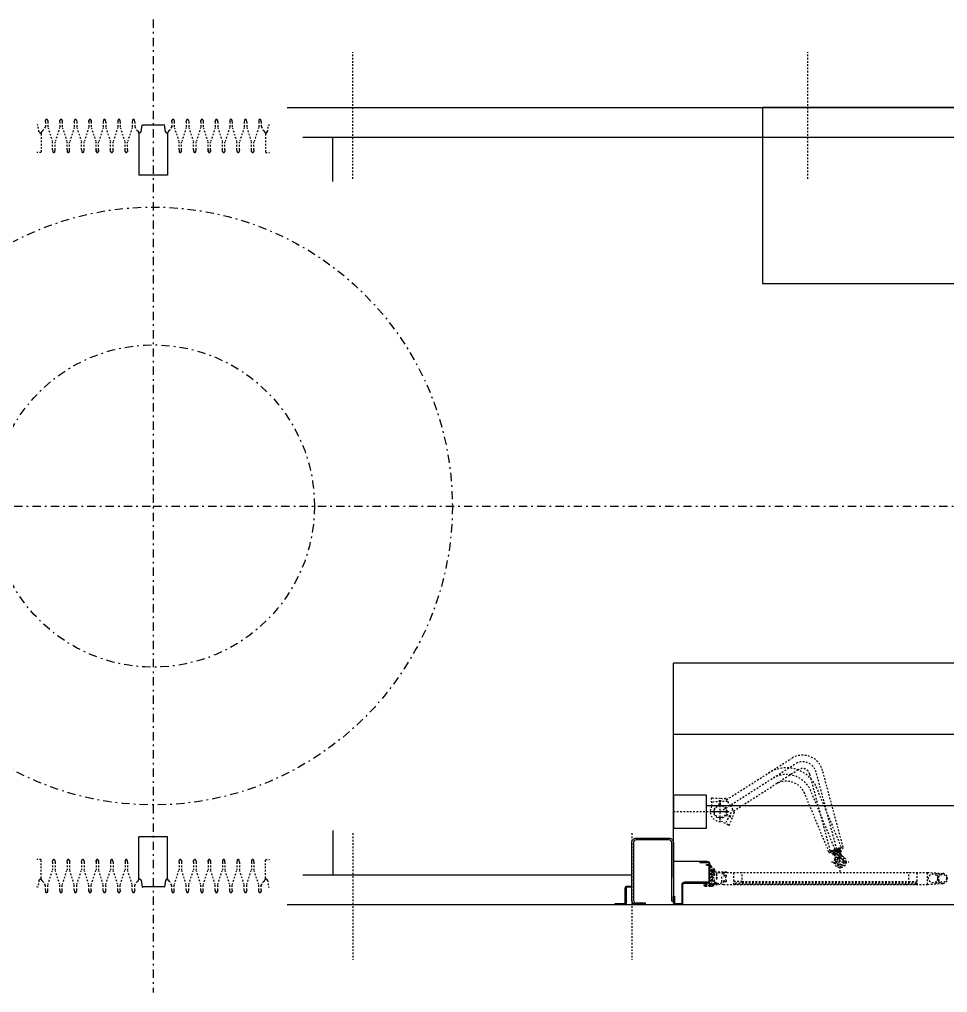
# Model space of a CAD drawing. Header units: millimetres. Extents: x 4061 to 4749, y 69169 to 69366.
# Drawn here: x 4258.7 to 4314.6, y 69168.5 to 69227.1 of the extents above; entities that cross this region are included whole.
import ezdxf

# ---------------------------------------------------------------- set-up
doc = ezdxf.new("R2010")
doc.units = ezdxf.units.MM
doc.header["$LTSCALE"] = 0.1
doc.linetypes.add('DASHDOT', pattern=[1, 0.5, -0.25, 0, -0.25])
doc.layers.get('0').update_dxf_attribs({"color": 6})
doc.layers.add('AXE', color=1, linetype='DASHDOT')
doc.layers.add('Subtire', color=4, linetype='Continuous')

msp = doc.modelspace()

# ---------------------------------------------------------------- linework, layer by layer
msp.add_lwpolyline([(4324.461, 69221.817), (4303.461, 69221.817), (4303.461, 69211.217), (4324.461, 69211.217)], close=True)
at = {"layer": 'AXE', "ltscale": 10}
for p, q in [((4266.801, 69227.108), (4266.801, 69168.526)), ((4061.529, 69197.817), (4266.801, 69197.817)), ((4266.801, 69197.817), (4400.401, 69197.817))]:
    msp.add_line(p, q, dxfattribs=at)
at = {"layer": 'AXE'}
for p, q in [((4278.801, 69217.507), (4278.801, 69225.147)), ((4306.201, 69217.507), (4306.201, 69225.147)), ((4260.306, 69220.937), (4260.314, 69221.03)), ((4260.306, 69220.937), (4260.306, 69220.66)), ((4260.448, 69221.03), (4260.456, 69220.937)), ((4260.456, 69220.936), (4260.456, 69220.609)), ((4261.178, 69220.937), (4261.186, 69221.03)), ((4261.178, 69220.937), (4261.178, 69220.609)), ((4261.32, 69221.03), (4261.328, 69220.937)), ((4261.328, 69220.936), (4261.328, 69220.609)), ((4262.049, 69220.937), (4262.057, 69221.03)), ((4262.049, 69220.937), (4262.049, 69220.609)), ((4262.191, 69221.03), (4262.199, 69220.937)), ((4262.199, 69220.936), (4262.199, 69220.609)), ((4262.921, 69220.937), (4262.929, 69221.03)), ((4262.929, 69221.03), (4262.921, 69220.937)), ((4262.921, 69220.937), (4262.921, 69220.609)), ((4262.921, 69220.936), (4262.921, 69220.609)), ((4263.063, 69221.03), (4263.071, 69220.937)), ((4263.071, 69220.937), (4263.063, 69221.03)), ((4263.071, 69220.937), (4263.071, 69220.609)), ((4263.071, 69220.936), (4263.071, 69220.609)), ((4263.8, 69221.03), (4263.792, 69220.937)), ((4263.792, 69220.936), (4263.792, 69220.609)), ((4263.943, 69220.937), (4263.935, 69221.03)), ((4263.943, 69220.937), (4263.935, 69221.03)), ((4263.943, 69220.937), (4263.943, 69220.609)), ((4263.943, 69220.937), (4263.943, 69220.609)), ((4264.672, 69221.03), (4264.664, 69220.937)), ((4264.672, 69221.03), (4264.664, 69220.937)), ((4264.664, 69220.936), (4264.664, 69220.609)), ((4264.664, 69220.936), (4264.664, 69220.609)), ((4264.814, 69220.937), (4264.806, 69221.03)), ((4264.814, 69220.937), (4264.806, 69221.03)), ((4264.814, 69220.937), (4264.814, 69220.609)), ((4264.814, 69220.937), (4264.814, 69220.609)), ((4265.544, 69221.03), (4265.536, 69220.937)), ((4265.544, 69221.03), (4265.536, 69220.937)), ((4265.536, 69220.936), (4265.536, 69220.609)), ((4265.686, 69220.937), (4265.678, 69221.03)), ((4265.686, 69220.937), (4265.678, 69221.03)), ((4265.686, 69220.937), (4265.686, 69220.66)), ((4267.916, 69220.937), (4267.924, 69221.03)), ((4267.916, 69220.937), (4267.924, 69221.03)), ((4267.916, 69220.937), (4267.916, 69220.66)), ((4268.058, 69221.03), (4268.066, 69220.937)), ((4268.058, 69221.03), (4268.066, 69220.937)), ((4268.066, 69220.936), (4268.066, 69220.609)), ((4268.788, 69220.937), (4268.796, 69221.03)), ((4268.788, 69220.937), (4268.796, 69221.03)), ((4268.788, 69220.937), (4268.788, 69220.609)), ((4268.788, 69220.937), (4268.788, 69220.609)), ((4268.93, 69221.03), (4268.938, 69220.937)), ((4268.93, 69221.03), (4268.938, 69220.937)), ((4268.938, 69220.936), (4268.938, 69220.609)), ((4268.938, 69220.936), (4268.938, 69220.609)), ((4269.659, 69220.937), (4269.667, 69221.03)), ((4269.659, 69220.937), (4269.667, 69221.03)), ((4269.659, 69220.937), (4269.659, 69220.609)), ((4269.659, 69220.937), (4269.659, 69220.609)), ((4269.801, 69221.03), (4269.809, 69220.937)), ((4269.809, 69220.936), (4269.809, 69220.609)), ((4270.539, 69221.03), (4270.531, 69220.937)), ((4270.531, 69220.937), (4270.539, 69221.03)), ((4270.531, 69220.937), (4270.531, 69220.609)), ((4270.531, 69220.936), (4270.531, 69220.609)), ((4270.681, 69220.937), (4270.673, 69221.03)), ((4270.673, 69221.03), (4270.681, 69220.937)), ((4270.681, 69220.937), (4270.681, 69220.609)), ((4270.681, 69220.936), (4270.681, 69220.609)), ((4271.41, 69221.03), (4271.402, 69220.937)), ((4271.402, 69220.936), (4271.402, 69220.609)), ((4271.553, 69220.937), (4271.545, 69221.03)), ((4271.553, 69220.937), (4271.553, 69220.609)), ((4272.282, 69221.03), (4272.274, 69220.937)), ((4272.274, 69220.936), (4272.274, 69220.609)), ((4272.424, 69220.937), (4272.416, 69221.03)), ((4272.424, 69220.937), (4272.424, 69220.609)), ((4273.154, 69221.03), (4273.146, 69220.937)), ((4273.146, 69220.936), (4273.146, 69220.609)), ((4273.296, 69220.937), (4273.288, 69221.03)), ((4273.296, 69220.937), (4273.296, 69220.66)), ((4259.86, 69220.758), (4259.801, 69220.749)), ((4259.921, 69220.342), (4259.86, 69220.758)), ((4259.941, 69220.345), (4259.921, 69220.342)), ((4259.985, 69220.282), (4259.941, 69220.345)), ((4260.107, 69220.355), (4260.086, 69220.339)), ((4260.178, 69220.44), (4260.107, 69220.385)), ((4260.107, 69220.385), (4260.107, 69220.355)), ((4260.306, 69220.66), (4260.182, 69220.445)), ((4260.456, 69220.609), (4260.742, 69219.725)), ((4261.178, 69220.609), (4260.892, 69219.725)), ((4261.328, 69220.609), (4261.613, 69219.725)), ((4262.049, 69220.609), (4261.764, 69219.725)), ((4262.199, 69220.609), (4262.485, 69219.725)), ((4262.921, 69220.609), (4262.635, 69219.725)), ((4263.071, 69220.609), (4263.357, 69219.725)), ((4263.792, 69220.609), (4263.507, 69219.725)), ((4263.943, 69220.609), (4264.228, 69219.725)), ((4263.943, 69220.609), (4264.228, 69219.725)), ((4264.664, 69220.609), (4264.378, 69219.725)), ((4264.664, 69220.609), (4264.378, 69219.725)), ((4264.814, 69220.609), (4265.1, 69219.725)), ((4265.536, 69220.609), (4265.25, 69219.725)), ((4265.686, 69220.66), (4265.81, 69220.445)), ((4265.686, 69220.66), (4265.81, 69220.445)), ((4265.814, 69220.44), (4265.884, 69220.385)), ((4265.814, 69220.44), (4265.884, 69220.385)), ((4265.884, 69220.385), (4265.884, 69220.355)), ((4265.884, 69220.385), (4265.884, 69220.355)), ((4265.884, 69220.355), (4265.905, 69220.339)), ((4265.884, 69220.355), (4265.905, 69220.339)), ((4267.717, 69220.355), (4267.696, 69220.339)), ((4267.717, 69220.355), (4267.696, 69220.339)), ((4267.788, 69220.44), (4267.717, 69220.385)), ((4267.788, 69220.44), (4267.717, 69220.385)), ((4267.717, 69220.385), (4267.717, 69220.355)), ((4267.717, 69220.385), (4267.717, 69220.355)), ((4267.916, 69220.66), (4267.792, 69220.445)), ((4267.916, 69220.66), (4267.792, 69220.445)), ((4268.066, 69220.609), (4268.352, 69219.725)), ((4268.788, 69220.609), (4268.502, 69219.725)), ((4268.938, 69220.609), (4269.223, 69219.725)), ((4268.938, 69220.609), (4269.223, 69219.725)), ((4269.659, 69220.609), (4269.374, 69219.725)), ((4269.659, 69220.609), (4269.374, 69219.725)), ((4269.809, 69220.609), (4270.095, 69219.725)), ((4270.531, 69220.609), (4270.245, 69219.725)), ((4270.681, 69220.609), (4270.967, 69219.725)), ((4271.402, 69220.609), (4271.117, 69219.725)), ((4271.553, 69220.609), (4271.838, 69219.725)), ((4272.274, 69220.609), (4271.988, 69219.725)), ((4272.424, 69220.609), (4272.71, 69219.725)), ((4273.146, 69220.609), (4272.86, 69219.725)), ((4273.296, 69220.66), (4273.42, 69220.445)), ((4273.424, 69220.44), (4273.494, 69220.385)), ((4273.494, 69220.385), (4273.494, 69220.355)), ((4273.494, 69220.355), (4273.515, 69220.339)), ((4273.617, 69220.282), (4273.661, 69220.345)), ((4273.661, 69220.345), (4273.681, 69220.342)), ((4273.681, 69220.342), (4273.742, 69220.758)), ((4273.742, 69220.758), (4273.801, 69220.749)), ((4260.054, 69220.23), (4259.989, 69220.277)), ((4260.054, 69220.272), (4260.054, 69220.23)), ((4260.054, 69220.23), (4260.054, 69219.102)), ((4260.742, 69219.259), (4260.742, 69219.725)), ((4260.892, 69219.259), (4260.892, 69219.725)), ((4261.613, 69219.259), (4261.613, 69219.725)), ((4261.764, 69219.259), (4261.764, 69219.725)), ((4262.485, 69219.259), (4262.485, 69219.725)), ((4262.635, 69219.259), (4262.635, 69219.725)), ((4263.357, 69219.259), (4263.357, 69219.725)), ((4263.507, 69219.259), (4263.507, 69219.725)), ((4264.228, 69219.259), (4264.228, 69219.725)), ((4264.378, 69219.259), (4264.378, 69219.725)), ((4265.1, 69219.259), (4265.1, 69219.725)), ((4265.25, 69219.259), (4265.25, 69219.725)), ((4265.938, 69220.272), (4265.938, 69220.23)), ((4265.938, 69220.272), (4265.938, 69220.23)), ((4267.664, 69220.272), (4267.664, 69220.23)), ((4267.664, 69220.272), (4267.664, 69220.23)), ((4268.352, 69219.259), (4268.352, 69219.725)), ((4268.502, 69219.259), (4268.502, 69219.725)), ((4269.223, 69219.259), (4269.223, 69219.725)), ((4269.374, 69219.259), (4269.374, 69219.725)), ((4270.095, 69219.259), (4270.095, 69219.725)), ((4270.245, 69219.259), (4270.245, 69219.725)), ((4270.967, 69219.259), (4270.967, 69219.725)), ((4271.117, 69219.259), (4271.117, 69219.725)), ((4271.838, 69219.259), (4271.838, 69219.725)), ((4271.988, 69219.259), (4271.988, 69219.725)), ((4272.71, 69219.259), (4272.71, 69219.725)), ((4272.86, 69219.259), (4272.86, 69219.725)), ((4273.548, 69220.23), (4273.612, 69220.277)), ((4273.548, 69220.272), (4273.548, 69220.23)), ((4273.548, 69220.23), (4273.548, 69219.102)), ((4260.742, 69219.259), (4260.75, 69219.166)), ((4260.884, 69219.166), (4260.892, 69219.259)), ((4261.613, 69219.259), (4261.621, 69219.166)), ((4261.756, 69219.166), (4261.764, 69219.259)), ((4262.485, 69219.259), (4262.493, 69219.166)), ((4262.627, 69219.166), (4262.635, 69219.259)), ((4263.357, 69219.259), (4263.365, 69219.166)), ((4263.365, 69219.166), (4263.357, 69219.259)), ((4263.499, 69219.166), (4263.507, 69219.259)), ((4263.507, 69219.259), (4263.499, 69219.166)), ((4264.236, 69219.166), (4264.228, 69219.259)), ((4264.378, 69219.259), (4264.37, 69219.166)), ((4264.378, 69219.259), (4264.37, 69219.166)), ((4265.108, 69219.166), (4265.1, 69219.259)), ((4265.108, 69219.166), (4265.1, 69219.259)), ((4265.25, 69219.259), (4265.242, 69219.166)), ((4265.25, 69219.259), (4265.242, 69219.166)), ((4268.352, 69219.259), (4268.36, 69219.166)), ((4268.352, 69219.259), (4268.36, 69219.166)), ((4268.494, 69219.166), (4268.502, 69219.259)), ((4268.494, 69219.166), (4268.502, 69219.259)), ((4269.223, 69219.259), (4269.231, 69219.166)), ((4269.223, 69219.259), (4269.231, 69219.166)), ((4269.366, 69219.166), (4269.374, 69219.259)), ((4270.103, 69219.166), (4270.095, 69219.259)), ((4270.095, 69219.259), (4270.103, 69219.166)), ((4270.245, 69219.259), (4270.237, 69219.166)), ((4270.237, 69219.166), (4270.245, 69219.259)), ((4270.975, 69219.166), (4270.967, 69219.259)), ((4271.117, 69219.259), (4271.109, 69219.166)), ((4271.846, 69219.166), (4271.838, 69219.259)), ((4271.988, 69219.259), (4271.98, 69219.166)), ((4272.718, 69219.166), (4272.71, 69219.259)), ((4272.86, 69219.259), (4272.852, 69219.166)), ((4260.054, 69219.102), (4259.801, 69219.102)), ((4273.548, 69219.102), (4273.801, 69219.102)), ((4300.921, 69179.417), (4305.422, 69182.285)), ((4301.296, 69180.131), (4305.207, 69182.622)), ((4305.599, 69181.923), (4304.249, 69181.063)), ((4305.599, 69181.923), (4305.637, 69181.947)), ((4306.391, 69181.378), (4306.308, 69181.686)), ((4308.139, 69176.397), (4306.694, 69181.79)), ((4308.319, 69177.273), (4307.081, 69181.893)), ((4301.726, 69179.456), (4304.249, 69181.063)), ((4307.546, 69177.066), (4306.391, 69181.378)), ((4307.464, 69176.983), (4306.003, 69180.51)), ((4308.139, 69176.397), (4306.372, 69180.663)), ((4308.203, 69177.289), (4306.742, 69180.816)), ((4301.358, 69180.034), (4300.405, 69179.993)), ((4301.361, 69180.034), (4300.408, 69179.993)), ((4300.858, 69179.812), (4300.876, 69180.223)), ((4300.921, 69178.887), (4300.921, 69179.947)), ((4300.938, 69179.817), (4300.956, 69180.22)), ((4298.101, 69179.417), (4301.446, 69179.417)), ((4300.399, 69179.417), (4301.449, 69179.417)), ((4301.665, 69179.552), (4301.225, 69178.706)), ((4301.252, 69179.193), (4301.632, 69179.036)), ((4301.29, 69179.264), (4301.663, 69179.11)), ((4278.801, 69178.127), (4278.801, 69170.487)), ((4295.601, 69178.127), (4295.601, 69170.487)), ((4307.464, 69176.983), (4308.203, 69177.289)), ((4307.501, 69176.998), (4307.523, 69176.943)), ((4307.523, 69176.943), (4308.189, 69177.219)), ((4307.546, 69177.066), (4308.181, 69177.237)), ((4307.584, 69177.077), (4307.6, 69177.019)), ((4307.6, 69177.019), (4308.088, 69177.149)), ((4307.699, 69176.832), (4307.638, 69176.979)), ((4307.76, 69176.886), (4307.719, 69177.04)), ((4307.749, 69177.025), (4307.81, 69176.878)), ((4307.835, 69177.071), (4307.876, 69176.917)), ((4308.091, 69176.983), (4307.925, 69176.914)), ((4307.971, 69177.117), (4308.032, 69176.97)), ((4308.079, 69176.961), (4307.994, 69176.938)), ((4308.066, 69177.133), (4308.105, 69176.99)), ((4308.123, 69176.855), (4308.073, 69176.976)), ((4308.168, 69176.985), (4308.079, 69176.961)), ((4308.143, 69177.016), (4308.082, 69177.163)), ((4308.088, 69177.149), (4308.295, 69177.205)), ((4308.105, 69176.99), (4308.108, 69176.979)), ((4308.139, 69175.796), (4308.139, 69176.998)), ((4308.183, 69176.853), (4308.149, 69176.979)), ((4308.166, 69177.274), (4308.189, 69177.219)), ((4308.181, 69177.237), (4308.319, 69177.273)), ((4308.223, 69177.01), (4308.182, 69177.164)), ((4308.28, 69177.263), (4308.295, 69177.205)), ((4260.054, 69176.532), (4259.801, 69176.532)), ((4260.054, 69175.404), (4260.054, 69176.532)), ((4260.742, 69176.375), (4260.75, 69176.468)), ((4260.742, 69176.375), (4260.742, 69175.909)), ((4260.884, 69176.468), (4260.892, 69176.375)), ((4260.892, 69176.375), (4260.892, 69175.909)), ((4261.613, 69176.375), (4261.621, 69176.468)), ((4261.613, 69176.375), (4261.613, 69175.909)), ((4261.756, 69176.468), (4261.764, 69176.375)), ((4261.764, 69176.375), (4261.764, 69175.909)), ((4262.485, 69176.375), (4262.493, 69176.468)), ((4262.485, 69176.375), (4262.485, 69175.909)), ((4262.627, 69176.468), (4262.635, 69176.375)), ((4262.635, 69176.375), (4262.635, 69175.909)), ((4263.357, 69176.375), (4263.365, 69176.468)), ((4263.365, 69176.468), (4263.357, 69176.375)), ((4263.357, 69176.375), (4263.357, 69175.909)), ((4263.499, 69176.468), (4263.507, 69176.375)), ((4263.507, 69176.375), (4263.499, 69176.468)), ((4263.507, 69176.375), (4263.507, 69175.909)), ((4264.236, 69176.468), (4264.228, 69176.375)), ((4264.228, 69176.375), (4264.228, 69175.909)), ((4264.378, 69176.375), (4264.37, 69176.468)), ((4264.378, 69176.375), (4264.37, 69176.468)), ((4264.378, 69176.375), (4264.378, 69175.909)), ((4265.108, 69176.468), (4265.1, 69176.375)), ((4265.108, 69176.468), (4265.1, 69176.375)), ((4265.1, 69176.375), (4265.1, 69175.909)), ((4265.25, 69176.375), (4265.242, 69176.468)), ((4265.25, 69176.375), (4265.242, 69176.468)), ((4265.25, 69176.375), (4265.25, 69175.909)), ((4268.352, 69176.375), (4268.36, 69176.468)), ((4268.352, 69176.375), (4268.36, 69176.468)), ((4268.352, 69176.375), (4268.352, 69175.909)), ((4268.494, 69176.468), (4268.502, 69176.375)), ((4268.494, 69176.468), (4268.502, 69176.375)), ((4268.502, 69176.375), (4268.502, 69175.909)), ((4269.223, 69176.375), (4269.231, 69176.468)), ((4269.223, 69176.375), (4269.231, 69176.468)), ((4269.223, 69176.375), (4269.223, 69175.909)), ((4269.366, 69176.468), (4269.374, 69176.375)), ((4269.374, 69176.375), (4269.374, 69175.909)), ((4270.103, 69176.468), (4270.095, 69176.375)), ((4270.095, 69176.375), (4270.103, 69176.468)), ((4270.095, 69176.375), (4270.095, 69175.909)), ((4270.245, 69176.375), (4270.237, 69176.468)), ((4270.237, 69176.468), (4270.245, 69176.375)), ((4270.245, 69176.375), (4270.245, 69175.909)), ((4270.975, 69176.468), (4270.967, 69176.375)), ((4270.967, 69176.375), (4270.967, 69175.909)), ((4271.117, 69176.375), (4271.109, 69176.468)), ((4271.117, 69176.375), (4271.117, 69175.909)), ((4271.846, 69176.468), (4271.838, 69176.375)), ((4271.838, 69176.375), (4271.838, 69175.909)), ((4271.988, 69176.375), (4271.98, 69176.468)), ((4271.988, 69176.375), (4271.988, 69175.909)), ((4272.718, 69176.468), (4272.71, 69176.375)), ((4272.71, 69176.375), (4272.71, 69175.909)), ((4272.86, 69176.375), (4272.852, 69176.468)), ((4272.86, 69176.375), (4272.86, 69175.909)), ((4273.548, 69175.404), (4273.548, 69176.532)), ((4273.548, 69176.532), (4273.801, 69176.532)), ((4307.614, 69176.397), (4308.664, 69176.397)), ((4307.618, 69176.397), (4308.668, 69176.397)), ((4307.759, 69176.846), (4307.925, 69176.914)), ((4307.827, 69176.732), (4307.777, 69176.853)), ((4307.82, 69176.891), (4307.994, 69176.938)), ((4307.874, 69176.77), (4307.84, 69176.897)), ((4260.456, 69175.025), (4260.742, 69175.909)), ((4261.178, 69175.025), (4260.892, 69175.909)), ((4261.328, 69175.025), (4261.613, 69175.909)), ((4262.049, 69175.025), (4261.764, 69175.909)), ((4262.199, 69175.025), (4262.485, 69175.909)), ((4262.921, 69175.025), (4262.635, 69175.909)), ((4263.071, 69175.025), (4263.357, 69175.909)), ((4263.792, 69175.025), (4263.507, 69175.909)), ((4263.943, 69175.025), (4264.228, 69175.909)), ((4263.943, 69175.025), (4264.228, 69175.909)), ((4264.664, 69175.025), (4264.378, 69175.909)), ((4264.664, 69175.025), (4264.378, 69175.909)), ((4264.814, 69175.025), (4265.1, 69175.909)), ((4265.536, 69175.025), (4265.25, 69175.909)), ((4268.066, 69175.025), (4268.352, 69175.909)), ((4268.788, 69175.025), (4268.502, 69175.909)), ((4268.938, 69175.025), (4269.223, 69175.909)), ((4268.938, 69175.025), (4269.223, 69175.909)), ((4269.659, 69175.025), (4269.374, 69175.909)), ((4269.659, 69175.025), (4269.374, 69175.909)), ((4269.809, 69175.025), (4270.095, 69175.909)), ((4270.531, 69175.025), (4270.245, 69175.909)), ((4270.681, 69175.025), (4270.967, 69175.909)), ((4271.402, 69175.025), (4271.117, 69175.909)), ((4271.553, 69175.025), (4271.838, 69175.909)), ((4272.274, 69175.025), (4271.988, 69175.909)), ((4272.424, 69175.025), (4272.71, 69175.909)), ((4273.146, 69175.025), (4272.86, 69175.909)), ((4259.921, 69175.292), (4259.86, 69174.876)), ((4259.941, 69175.289), (4259.921, 69175.292)), ((4259.985, 69175.352), (4259.941, 69175.289)), ((4260.054, 69175.404), (4259.989, 69175.357)), ((4260.054, 69175.362), (4260.054, 69175.404)), ((4260.107, 69175.279), (4260.086, 69175.296)), ((4260.107, 69175.249), (4260.107, 69175.279)), ((4260.178, 69175.194), (4260.107, 69175.249)), ((4265.814, 69175.194), (4265.884, 69175.249)), ((4265.814, 69175.194), (4265.884, 69175.249)), ((4265.884, 69175.279), (4265.905, 69175.296)), ((4265.884, 69175.279), (4265.905, 69175.296)), ((4265.884, 69175.249), (4265.884, 69175.279)), ((4265.884, 69175.249), (4265.884, 69175.279)), ((4265.938, 69175.362), (4265.938, 69175.404)), ((4265.938, 69175.362), (4265.938, 69175.404)), ((4267.664, 69175.362), (4267.664, 69175.404)), ((4267.664, 69175.362), (4267.664, 69175.404)), ((4267.717, 69175.279), (4267.696, 69175.296)), ((4267.717, 69175.279), (4267.696, 69175.296)), ((4267.717, 69175.249), (4267.717, 69175.279)), ((4267.717, 69175.249), (4267.717, 69175.279)), ((4267.788, 69175.194), (4267.717, 69175.249)), ((4267.788, 69175.194), (4267.717, 69175.249)), ((4273.424, 69175.194), (4273.494, 69175.249)), ((4273.494, 69175.279), (4273.515, 69175.296)), ((4273.494, 69175.249), (4273.494, 69175.279)), ((4273.548, 69175.362), (4273.548, 69175.404)), ((4273.548, 69175.404), (4273.612, 69175.357)), ((4273.617, 69175.352), (4273.661, 69175.289)), ((4273.661, 69175.289), (4273.681, 69175.292)), ((4273.681, 69175.292), (4273.742, 69174.876)), ((4300.76, 69175.436), (4300.24, 69175.436)), ((4301.12, 69175.756), (4313.4, 69175.756)), ((4301.74, 69175.036), (4301.74, 69175.756)), ((4302.24, 69175.216), (4301.74, 69175.216)), ((4302.24, 69175.136), (4302.241, 69175.756)), ((4302.24, 69175.216), (4312.279, 69175.216)), ((4312.279, 69175.136), (4312.279, 69175.756)), ((4312.279, 69175.216), (4312.78, 69175.216)), ((4312.78, 69175.036), (4312.78, 69175.756)), ((4313.4, 69175.756), (4314.32, 69175.695)), ((4313.4, 69175.036), (4313.4, 69175.756)), ((4259.86, 69174.876), (4259.801, 69174.885)), ((4260.306, 69174.975), (4260.182, 69175.19)), ((4260.306, 69174.698), (4260.306, 69174.975)), ((4260.306, 69174.698), (4260.314, 69174.605)), ((4260.448, 69174.605), (4260.456, 69174.698)), ((4260.456, 69174.698), (4260.456, 69175.025)), ((4261.178, 69174.698), (4261.178, 69175.025)), ((4261.178, 69174.698), (4261.186, 69174.605)), ((4261.32, 69174.605), (4261.328, 69174.698)), ((4261.328, 69174.698), (4261.328, 69175.025)), ((4262.049, 69174.698), (4262.049, 69175.025)), ((4262.049, 69174.698), (4262.057, 69174.605)), ((4262.191, 69174.605), (4262.199, 69174.698)), ((4262.199, 69174.698), (4262.199, 69175.025)), ((4262.921, 69174.698), (4262.921, 69175.025)), ((4262.921, 69174.698), (4262.921, 69175.025)), ((4262.921, 69174.698), (4262.929, 69174.605)), ((4262.929, 69174.605), (4262.921, 69174.698)), ((4263.063, 69174.605), (4263.071, 69174.698)), ((4263.071, 69174.698), (4263.063, 69174.605)), ((4263.071, 69174.698), (4263.071, 69175.025)), ((4263.071, 69174.698), (4263.071, 69175.025)), ((4263.792, 69174.698), (4263.792, 69175.025)), ((4263.8, 69174.605), (4263.792, 69174.698)), ((4263.943, 69174.698), (4263.935, 69174.605)), ((4263.943, 69174.698), (4263.935, 69174.605)), ((4263.943, 69174.698), (4263.943, 69175.025)), ((4263.943, 69174.698), (4263.943, 69175.025)), ((4264.664, 69174.698), (4264.664, 69175.025)), ((4264.664, 69174.698), (4264.664, 69175.025)), ((4264.672, 69174.605), (4264.664, 69174.698)), ((4264.672, 69174.605), (4264.664, 69174.698)), ((4264.814, 69174.698), (4264.806, 69174.605)), ((4264.814, 69174.698), (4264.806, 69174.605)), ((4264.814, 69174.698), (4264.814, 69175.025)), ((4264.814, 69174.698), (4264.814, 69175.025)), ((4265.536, 69174.698), (4265.536, 69175.025)), ((4265.544, 69174.605), (4265.536, 69174.698)), ((4265.544, 69174.605), (4265.536, 69174.698)), ((4265.686, 69174.698), (4265.678, 69174.605)), ((4265.686, 69174.698), (4265.678, 69174.605)), ((4265.686, 69174.975), (4265.81, 69175.19)), ((4265.686, 69174.975), (4265.81, 69175.19)), ((4265.686, 69174.698), (4265.686, 69174.975)), ((4267.916, 69174.975), (4267.792, 69175.19)), ((4267.916, 69174.975), (4267.792, 69175.19)), ((4267.916, 69174.698), (4267.916, 69174.975)), ((4267.916, 69174.698), (4267.924, 69174.605)), ((4267.916, 69174.698), (4267.924, 69174.605)), ((4268.058, 69174.605), (4268.066, 69174.698)), ((4268.058, 69174.605), (4268.066, 69174.698)), ((4268.066, 69174.698), (4268.066, 69175.025)), ((4268.788, 69174.698), (4268.788, 69175.025)), ((4268.788, 69174.698), (4268.788, 69175.025)), ((4268.788, 69174.698), (4268.796, 69174.605)), ((4268.788, 69174.698), (4268.796, 69174.605)), ((4268.93, 69174.605), (4268.938, 69174.698)), ((4268.93, 69174.605), (4268.938, 69174.698)), ((4268.938, 69174.698), (4268.938, 69175.025)), ((4268.938, 69174.698), (4268.938, 69175.025)), ((4269.659, 69174.698), (4269.659, 69175.025)), ((4269.659, 69174.698), (4269.659, 69175.025)), ((4269.659, 69174.698), (4269.667, 69174.605)), ((4269.659, 69174.698), (4269.667, 69174.605)), ((4269.801, 69174.605), (4269.809, 69174.698)), ((4269.809, 69174.698), (4269.809, 69175.025)), ((4270.531, 69174.698), (4270.531, 69175.025)), ((4270.531, 69174.698), (4270.531, 69175.025)), ((4270.539, 69174.605), (4270.531, 69174.698)), ((4270.531, 69174.698), (4270.539, 69174.605)), ((4270.681, 69174.698), (4270.673, 69174.605)), ((4270.673, 69174.605), (4270.681, 69174.698)), ((4270.681, 69174.698), (4270.681, 69175.025)), ((4270.681, 69174.698), (4270.681, 69175.025)), ((4271.402, 69174.698), (4271.402, 69175.025)), ((4271.41, 69174.605), (4271.402, 69174.698)), ((4271.553, 69174.698), (4271.545, 69174.605)), ((4271.553, 69174.698), (4271.553, 69175.025)), ((4272.274, 69174.698), (4272.274, 69175.025)), ((4272.282, 69174.605), (4272.274, 69174.698)), ((4272.424, 69174.698), (4272.416, 69174.605)), ((4272.424, 69174.698), (4272.424, 69175.025)), ((4273.146, 69174.698), (4273.146, 69175.025)), ((4273.154, 69174.605), (4273.146, 69174.698)), ((4273.296, 69174.698), (4273.288, 69174.605)), ((4273.296, 69174.975), (4273.42, 69175.19)), ((4273.296, 69174.698), (4273.296, 69174.975)), ((4273.742, 69174.876), (4273.801, 69174.885)), ((4300.06, 69175.016), (4300, 69175.016)), ((4301.12, 69175.036), (4313.4, 69175.036)), ((4313.4, 69175.036), (4314.319, 69175.096))]:
    msp.add_line(p, q, dxfattribs=at)
for points in [[(4301.632, 69179.036), (4301.464, 69178.63, -0.440011), (4301.409, 69178.61), (4301.001, 69178.823, -0.639522), (4300.416, 69179.741), (4300.396, 69180.201, -0.440011), (4300.438, 69180.242), (4300.876, 69180.223)], [(4300.956, 69180.22), (4301.227, 69180.208, -0.244698), (4301.259, 69180.189), (4301.511, 69179.793), (4301.764, 69179.397, -0.244698), (4301.767, 69179.36), (4301.663, 69179.11)], [(4300.381, 69176.146, 1.085379), (4300.361, 69176.144, 0.117221), (4300.431, 69175.916), (4300.431, 69175.856), (4300.411, 69175.856), (4300.411, 69175.796), (4300.471, 69175.796), (4300.531, 69175.876), (4300.531, 69175.956, -0.232811), (4300.38, 69176.15)], [(4314.146, 69175.654), (4313.894, 69175.682, -0.158277), (4314.031, 69175.53, -0.144249), (4314.146, 69175.654, -1.072469)], [(4314.147, 69175.138), (4313.895, 69175.11, 0.158277), (4314.031, 69175.262, 0.144249), (4314.147, 69175.138, 1.072469)], [(4300.1, 69174.976, 0.414217), (4300.13, 69175.006), (4300.13, 69175.037), (4299.93, 69175.037), (4299.93, 69175.016, 0.414214), (4300.01, 69174.936), (4300.04, 69174.936)]]:
    msp.add_lwpolyline(points, format="xyb", dxfattribs=at)
for points in [[(4307.939, 69176.397), (4308.039, 69176.57), (4308.239, 69176.57), (4308.339, 69176.397), (4308.239, 69176.224), (4308.039, 69176.224)], [(4312.68, 69175.036), (4301.84, 69175.036), (4301.84, 69175.136), (4312.68, 69175.136)]]:
    msp.add_lwpolyline(points, close=True, dxfattribs=at)
for points in [[(4300.363, 69174.936, 0.131652), (4300.413, 69174.949), (4300.54, 69175.022, 0.267949), (4300.59, 69175.109), (4300.59, 69175.286), (4300.53, 69175.286), (4300.53, 69175.109, -0.267949), (4300.51, 69175.074), (4300.44, 69175.034, -0.57735), (4300.41, 69175.051), (4300.41, 69175.756), (4300.53, 69175.756), (4300.53, 69175.586), (4300.59, 69175.586), (4300.59, 69175.936, 0.414214), (4300.57, 69175.956), (4300.53, 69175.956), (4300.53, 69175.796), (4300.41, 69175.796), (4300.41, 69175.856), (4300.43, 69175.856), (4300.43, 69175.916), (4300.36, 69175.916), (4300.36, 69175.036, -0.414214), (4300.3, 69174.976), (4300.1, 69174.976, -0.414214), (4300.06, 69175.016), (4300.06, 69175.016), (4300, 69175.016), (4300, 69174.976, 0.414212), (4300.04, 69174.936), (4300.36, 69174.936)], [(4300.086, 69176.236), (4300.241, 69176.236, -0.414214), (4300.361, 69176.116), (4300.361, 69175.036), (4300.301, 69175.036), (4300.301, 69176.116, 0.414214), (4300.241, 69176.176), (4300.086, 69176.176)], [(4300.59, 69175.286), (4300.53, 69175.286), (4300.53, 69175.236), (4300.43, 69175.236), (4300.43, 69175.311, 0.480385), (4300.43, 69175.561), (4300.43, 69175.636), (4300.53, 69175.636), (4300.53, 69175.586), (4300.59, 69175.586), (4300.59, 69175.796), (4300.79, 69175.796), (4301.271, 69175.796, -0.97941), (4301.27, 69175.756), (4301.12, 69175.756), (4300.761, 69175.715, 0.381674), (4300.69, 69175.636), (4300.69, 69175.259, -0.168299), (4300.626, 69175.074, -0.71189), (4300.59, 69175.086)], [(4300.43, 69174.959), (4300.552, 69175.03, -0.103173), (4300.746, 69175.093), (4300.949, 69175.116, 0.381674), (4301.02, 69175.196), (4301.02, 69175.572, -0.180575), (4301.079, 69175.744, -0.634663), (4301.12, 69175.734), (4301.12, 69175.546), (4301.18, 69175.546), (4301.18, 69175.596), (4301.28, 69175.596), (4301.28, 69175.521, 0.480385), (4301.28, 69175.271), (4301.28, 69175.196), (4301.18, 69175.196), (4301.18, 69175.246), (4301.12, 69175.246), (4301.12, 69175.036), (4300.919, 69175.024), (4300.755, 69175.015, 0.115335), (4300.45, 69174.924, -0.996879)]]:
    msp.add_lwpolyline(points, format="xyb", close=True, dxfattribs=at)
at = {"layer": 'AXE', "ltscale": 10}
for radius in [18, 9.7]:
    msp.add_circle((4266.801, 69197.817), radius, dxfattribs=at)
at = {"layer": 'AXE'}
for centre, radius in [((4300.921, 69179.417), 0.4), ((4300.921, 69179.417), 0.36), ((4308.139, 69176.397), 0.36), ((4308.139, 69176.397), 0.3), ((4308.139, 69176.397), 0.22), ((4308.139, 69176.397), 0.2), ((4313.729, 69175.396), 0.27), ((4314.299, 69175.397), 0.24)]:
    msp.add_circle(centre, radius, dxfattribs=at)
for centre, radius, start, end in [((4260.308, 69220.937), 0.002, 175.11229, 184.88771), ((4260.384, 69221.024), 0.07, 92.14064, 175.11229), ((4260.379, 69221.024), 0.07, 4.88771, 87.85936), ((4260.454, 69220.937), 0.002, 355, 4.88771), ((4261.18, 69220.937), 0.002, 175.11229, 184.88771), ((4261.255, 69221.024), 0.07, 92.14064, 175.11229), ((4261.25, 69221.024), 0.07, 4.88771, 87.85936), ((4261.326, 69220.937), 0.002, 355, 4.88771), ((4262.051, 69220.937), 0.002, 175.11229, 184.88771), ((4262.127, 69221.024), 0.07, 92.14064, 175.11229), ((4262.122, 69221.024), 0.07, 4.88771, 87.85936), ((4262.197, 69220.937), 0.002, 355, 4.88771), ((4262.923, 69220.937), 0.002, 175.11229, 184.88771), ((4262.923, 69220.937), 0.002, 175.11229, 185), ((4262.999, 69221.024), 0.07, 92.14064, 175.11229), ((4262.999, 69221.024), 0.07, 92.14064, 175.11229), ((4262.993, 69221.024), 0.07, 4.88771, 87.85936), ((4262.993, 69221.024), 0.07, 4.88771, 87.85936), ((4263.069, 69220.937), 0.002, 355, 4.88771), ((4263.069, 69220.937), 0.002, 355.11229, 4.88771), ((4263.794, 69220.937), 0.002, 175.11229, 185), ((4263.87, 69221.024), 0.07, 92.14064, 175.11229), ((4263.87, 69221.024), 0.07, 92.14064, 175.11229), ((4263.865, 69221.024), 0.07, 4.88771, 87.85936), ((4263.865, 69221.024), 0.07, 4.88771, 87.85936), ((4263.941, 69220.937), 0.002, 355.11229, 4.88771), ((4263.941, 69220.937), 0.002, 355.11229, 4.88771), ((4264.666, 69220.937), 0.002, 175.11229, 185), ((4264.666, 69220.937), 0.002, 175.11229, 185), ((4264.742, 69221.024), 0.07, 92.14064, 175.11229), ((4264.742, 69221.024), 0.07, 92.14064, 175.11229), ((4264.736, 69221.024), 0.07, 4.88771, 87.85936), ((4264.736, 69221.024), 0.07, 4.88771, 87.85936), ((4264.812, 69220.937), 0.002, 355.11229, 4.88771), ((4264.812, 69220.937), 0.002, 355.11229, 4.88771), ((4265.538, 69220.937), 0.002, 175.11229, 185), ((4265.538, 69220.937), 0.002, 175.11229, 185), ((4265.613, 69221.024), 0.07, 92.14064, 175.11229), ((4265.613, 69221.024), 0.07, 92.14064, 175.11229), ((4265.608, 69221.024), 0.07, 4.88771, 87.85936), ((4265.608, 69221.024), 0.07, 4.88771, 87.85936), ((4265.684, 69220.937), 0.002, 355.11229, 4.88771), ((4265.684, 69220.937), 0.002, 355.11229, 4.88771), ((4267.918, 69220.937), 0.002, 175.11229, 184.88771), ((4267.918, 69220.937), 0.002, 175.11229, 184.88771), ((4267.994, 69221.024), 0.07, 92.14064, 175.11229), ((4267.994, 69221.024), 0.07, 92.14064, 175.11229), ((4267.989, 69221.024), 0.07, 4.88771, 87.85936), ((4267.989, 69221.024), 0.07, 4.88771, 87.85936), ((4268.064, 69220.937), 0.002, 355, 4.88771), ((4268.064, 69220.937), 0.002, 355, 4.88771), ((4268.79, 69220.937), 0.002, 175.11229, 184.88771), ((4268.79, 69220.937), 0.002, 175.11229, 184.88771), ((4268.865, 69221.024), 0.07, 92.14064, 175.11229), ((4268.865, 69221.024), 0.07, 92.14064, 175.11229), ((4268.86, 69221.024), 0.07, 4.88771, 87.85936), ((4268.86, 69221.024), 0.07, 4.88771, 87.85936), ((4268.936, 69220.937), 0.002, 355, 4.88771), ((4268.936, 69220.937), 0.002, 355, 4.88771), ((4269.661, 69220.937), 0.002, 175.11229, 184.88771), ((4269.661, 69220.937), 0.002, 175.11229, 184.88771), ((4269.737, 69221.024), 0.07, 92.14064, 175.11229), ((4269.737, 69221.024), 0.07, 92.14064, 175.11229), ((4269.732, 69221.024), 0.07, 4.88771, 87.85936), ((4269.732, 69221.024), 0.07, 4.88771, 87.85936), ((4269.807, 69220.937), 0.002, 355, 4.88771), ((4270.533, 69220.937), 0.002, 175.11229, 185), ((4270.533, 69220.937), 0.002, 175.11229, 184.88771), ((4270.609, 69221.024), 0.07, 92.14064, 175.11229), ((4270.609, 69221.024), 0.07, 92.14064, 175.11229), ((4270.603, 69221.024), 0.07, 4.88771, 87.85936), ((4270.603, 69221.024), 0.07, 4.88771, 87.85936), ((4270.679, 69220.937), 0.002, 355.11229, 4.88771), ((4270.679, 69220.937), 0.002, 355, 4.88771), ((4271.404, 69220.937), 0.002, 175.11229, 185), ((4271.48, 69221.024), 0.07, 92.14064, 175.11229), ((4271.475, 69221.024), 0.07, 4.88771, 87.85936), ((4271.551, 69220.937), 0.002, 355.11229, 4.88771), ((4272.276, 69220.937), 0.002, 175.11229, 185), ((4272.352, 69221.024), 0.07, 92.14064, 175.11229), ((4272.346, 69221.024), 0.07, 4.88771, 87.85936), ((4272.422, 69220.937), 0.002, 355.11229, 4.88771), ((4273.148, 69220.937), 0.002, 175.11229, 185), ((4273.223, 69221.024), 0.07, 92.14064, 175.11229), ((4273.218, 69221.024), 0.07, 4.88771, 87.85936), ((4273.294, 69220.937), 0.002, 355.11229, 4.88771), ((4260.138, 69220.272), 0.084, 127.79781, 180), ((4260.168, 69220.453), 0.016, 307.79781, 330), ((4265.824, 69220.453), 0.016, 210, 232.20219), ((4265.824, 69220.453), 0.016, 210, 232.20219), ((4265.854, 69220.272), 0.084, 0, 52.20219), ((4265.854, 69220.272), 0.084, 0, 52.20219), ((4267.748, 69220.272), 0.084, 127.79781, 180), ((4267.748, 69220.272), 0.084, 127.79781, 180), ((4267.778, 69220.453), 0.016, 307.79781, 330), ((4267.778, 69220.453), 0.016, 307.79781, 330), ((4273.434, 69220.453), 0.016, 210, 232.20219), ((4273.464, 69220.272), 0.084, 0, 52.20219), ((4260.001, 69220.293), 0.02, 214.87877, 233.61662), ((4273.601, 69220.293), 0.02, 306.38338, 325.12123), ((4260.744, 69219.259), 0.002, 175.11229, 184.88771), ((4260.82, 69219.172), 0.07, 184.88771, 267.85936), ((4260.814, 69219.172), 0.07, 272.14064, 355.11229), ((4260.89, 69219.259), 0.002, 355.11229, 5), ((4261.615, 69219.259), 0.002, 175.11229, 184.88771), ((4261.691, 69219.172), 0.07, 184.88771, 267.85936), ((4261.686, 69219.172), 0.07, 272.14064, 355.11229), ((4261.762, 69219.259), 0.002, 355.11229, 5), ((4262.487, 69219.259), 0.002, 175.11229, 184.88771), ((4262.563, 69219.172), 0.07, 184.88771, 267.85936), ((4262.558, 69219.172), 0.07, 272.14064, 355.11229), ((4262.633, 69219.259), 0.002, 355.11229, 5), ((4263.359, 69219.259), 0.002, 175.11229, 184.88771), ((4263.359, 69219.259), 0.002, 175, 184.88771), ((4263.434, 69219.172), 0.07, 184.88771, 267.85936), ((4263.434, 69219.172), 0.07, 184.88771, 267.85936), ((4263.429, 69219.172), 0.07, 272.14064, 355.11229), ((4263.429, 69219.172), 0.07, 272.14064, 355.11229), ((4263.505, 69219.259), 0.002, 355.11229, 5), ((4263.505, 69219.259), 0.002, 355.11229, 4.88771), ((4264.23, 69219.259), 0.002, 175, 184.88771), ((4264.306, 69219.172), 0.07, 184.88771, 267.85936), ((4264.306, 69219.172), 0.07, 184.88771, 267.85936), ((4264.301, 69219.172), 0.07, 272.14064, 355.11229), ((4264.301, 69219.172), 0.07, 272.14064, 355.11229), ((4264.376, 69219.259), 0.002, 355.11229, 4.88771), ((4264.376, 69219.259), 0.002, 355.11229, 4.88771), ((4265.102, 69219.259), 0.002, 175, 184.88771), ((4265.102, 69219.259), 0.002, 175, 184.88771), ((4265.177, 69219.172), 0.07, 184.88771, 267.85936), ((4265.177, 69219.172), 0.07, 184.88771, 267.85936), ((4265.172, 69219.172), 0.07, 272.14064, 355.11229), ((4265.172, 69219.172), 0.07, 272.14064, 355.11229), ((4265.248, 69219.259), 0.002, 355.11229, 4.88771), ((4265.248, 69219.259), 0.002, 355.11229, 4.88771), ((4268.354, 69219.259), 0.002, 175.11229, 184.88771), ((4268.354, 69219.259), 0.002, 175.11229, 184.88771), ((4268.43, 69219.172), 0.07, 184.88771, 267.85936), ((4268.43, 69219.172), 0.07, 184.88771, 267.85936), ((4268.424, 69219.172), 0.07, 272.14064, 355.11229), ((4268.424, 69219.172), 0.07, 272.14064, 355.11229), ((4268.5, 69219.259), 0.002, 355.11229, 5), ((4268.5, 69219.259), 0.002, 355.11229, 5), ((4269.225, 69219.259), 0.002, 175.11229, 184.88771), ((4269.225, 69219.259), 0.002, 175.11229, 184.88771), ((4269.301, 69219.172), 0.07, 184.88771, 267.85936), ((4269.301, 69219.172), 0.07, 184.88771, 267.85936), ((4269.296, 69219.172), 0.07, 272.14064, 355.11229), ((4269.296, 69219.172), 0.07, 272.14064, 355.11229), ((4269.372, 69219.259), 0.002, 355.11229, 5), ((4270.097, 69219.259), 0.002, 175, 184.88771), ((4270.097, 69219.259), 0.002, 175.11229, 184.88771), ((4270.173, 69219.172), 0.07, 184.88771, 267.85936), ((4270.173, 69219.172), 0.07, 184.88771, 267.85936), ((4270.168, 69219.172), 0.07, 272.14064, 355.11229), ((4270.168, 69219.172), 0.07, 272.14064, 355.11229), ((4270.243, 69219.259), 0.002, 355.11229, 4.88771), ((4270.243, 69219.259), 0.002, 355.11229, 5), ((4270.969, 69219.259), 0.002, 175, 184.88771), ((4271.044, 69219.172), 0.07, 184.88771, 267.85936), ((4271.039, 69219.172), 0.07, 272.14064, 355.11229), ((4271.115, 69219.259), 0.002, 355.11229, 4.88771), ((4271.84, 69219.259), 0.002, 175, 184.88771), ((4271.916, 69219.172), 0.07, 184.88771, 267.85936), ((4271.911, 69219.172), 0.07, 272.14064, 355.11229), ((4271.986, 69219.259), 0.002, 355.11229, 4.88771), ((4272.712, 69219.259), 0.002, 175, 184.88771), ((4272.787, 69219.172), 0.07, 184.88771, 267.85936), ((4272.782, 69219.172), 0.07, 272.14064, 355.11229), ((4272.858, 69219.259), 0.002, 355.11229, 4.88771), ((4305.877, 69181.571), 1.246, 15, 122.5), ((4305.877, 69181.571), 0.846, 15, 122.5), ((4304.894, 69180.051), 2, 22.5, 122.5), ((4304.894, 69180.051), 1.6, 22.5, 122.5), ((4305.877, 69181.571), 0.446, 15, 122.5), ((4304.894, 69180.051), 1.2, 22.5, 122.5), ((4307.759, 69176.846), 0.18, 93.02878, 131.97122), ((4307.82, 69176.891), 0.18, 85.52878, 124.47122), ((4308.126, 69176.43), 0.705, 102.69361, 122.30639), ((4307.655, 69177.565), 0.705, 282.69361, 302.30639), ((4308.13, 69176.431), 0.705, 95.19361, 114.80639), ((4307.812, 69177.619), 0.705, 275.19361, 292.08867), ((4308.091, 69176.983), 0.18, 93.02878, 131.97122), ((4308.022, 69177.15), 0.18, 273.02878, 311.97122), ((4308.168, 69176.985), 0.18, 116.20863, 124.47122), ((4307.812, 69177.619), 0.705, 292.08867, 294.80639), ((4308.168, 69176.985), 0.18, 85.52878, 116.18052), ((4308.122, 69177.158), 0.18, 265.52878, 304.47122), ((4260.744, 69176.375), 0.002, 175.11229, 184.88771), ((4260.82, 69176.462), 0.07, 92.14064, 175.11229), ((4260.814, 69176.462), 0.07, 4.88771, 87.85936), ((4260.89, 69176.375), 0.002, 355, 4.88771), ((4261.615, 69176.375), 0.002, 175.11229, 184.88771), ((4261.691, 69176.462), 0.07, 92.14064, 175.11229), ((4261.686, 69176.462), 0.07, 4.88771, 87.85936), ((4261.762, 69176.375), 0.002, 355, 4.88771), ((4262.487, 69176.375), 0.002, 175.11229, 184.88771), ((4262.563, 69176.462), 0.07, 92.14064, 175.11229), ((4262.558, 69176.462), 0.07, 4.88771, 87.85936), ((4262.633, 69176.375), 0.002, 355, 4.88771), ((4263.359, 69176.375), 0.002, 175.11229, 184.88771), ((4263.359, 69176.375), 0.002, 175.11229, 185), ((4263.434, 69176.462), 0.07, 92.14064, 175.11229), ((4263.434, 69176.462), 0.07, 92.14064, 175.11229), ((4263.429, 69176.462), 0.07, 4.88771, 87.85936), ((4263.429, 69176.462), 0.07, 4.88771, 87.85936), ((4263.505, 69176.375), 0.002, 355, 4.88771), ((4263.505, 69176.375), 0.002, 355.11229, 4.88771), ((4264.23, 69176.375), 0.002, 175.11229, 185), ((4264.306, 69176.462), 0.07, 92.14064, 175.11229), ((4264.306, 69176.462), 0.07, 92.14064, 175.11229), ((4264.301, 69176.462), 0.07, 4.88771, 87.85936), ((4264.301, 69176.462), 0.07, 4.88771, 87.85936), ((4264.376, 69176.375), 0.002, 355.11229, 4.88771), ((4264.376, 69176.375), 0.002, 355.11229, 4.88771), ((4265.102, 69176.375), 0.002, 175.11229, 185), ((4265.102, 69176.375), 0.002, 175.11229, 185), ((4265.177, 69176.462), 0.07, 92.14064, 175.11229), ((4265.177, 69176.462), 0.07, 92.14064, 175.11229), ((4265.172, 69176.462), 0.07, 4.88771, 87.85936), ((4265.172, 69176.462), 0.07, 4.88771, 87.85936), ((4265.248, 69176.375), 0.002, 355.11229, 4.88771), ((4265.248, 69176.375), 0.002, 355.11229, 4.88771), ((4268.354, 69176.375), 0.002, 175.11229, 184.88771), ((4268.354, 69176.375), 0.002, 175.11229, 184.88771), ((4268.43, 69176.462), 0.07, 92.14064, 175.11229), ((4268.43, 69176.462), 0.07, 92.14064, 175.11229), ((4268.424, 69176.462), 0.07, 4.88771, 87.85936), ((4268.424, 69176.462), 0.07, 4.88771, 87.85936), ((4268.5, 69176.375), 0.002, 355, 4.88771), ((4268.5, 69176.375), 0.002, 355, 4.88771), ((4269.225, 69176.375), 0.002, 175.11229, 184.88771), ((4269.225, 69176.375), 0.002, 175.11229, 184.88771), ((4269.301, 69176.462), 0.07, 92.14064, 175.11229), ((4269.301, 69176.462), 0.07, 92.14064, 175.11229), ((4269.296, 69176.462), 0.07, 4.88771, 87.85936), ((4269.296, 69176.462), 0.07, 4.88771, 87.85936), ((4269.372, 69176.375), 0.002, 355, 4.88771), ((4270.097, 69176.375), 0.002, 175.11229, 185), ((4270.097, 69176.375), 0.002, 175.11229, 184.88771), ((4270.173, 69176.462), 0.07, 92.14064, 175.11229), ((4270.173, 69176.462), 0.07, 92.14064, 175.11229), ((4270.168, 69176.462), 0.07, 4.88771, 87.85936), ((4270.168, 69176.462), 0.07, 4.88771, 87.85936), ((4270.243, 69176.375), 0.002, 355.11229, 4.88771), ((4270.243, 69176.375), 0.002, 355, 4.88771), ((4270.969, 69176.375), 0.002, 175.11229, 185), ((4271.044, 69176.462), 0.07, 92.14064, 175.11229), ((4271.039, 69176.462), 0.07, 4.88771, 87.85936), ((4271.115, 69176.375), 0.002, 355.11229, 4.88771), ((4271.84, 69176.375), 0.002, 175.11229, 185), ((4271.916, 69176.462), 0.07, 92.14064, 175.11229), ((4271.911, 69176.462), 0.07, 4.88771, 87.85936), ((4271.986, 69176.375), 0.002, 355.11229, 4.88771), ((4272.712, 69176.375), 0.002, 175.11229, 185), ((4272.787, 69176.462), 0.07, 92.14064, 175.11229), ((4272.782, 69176.462), 0.07, 4.88771, 87.85936), ((4272.858, 69176.375), 0.002, 355.11229, 4.88771), ((4307.69, 69177.012), 0.18, 273.02878, 311.97122), ((4307.774, 69177.065), 0.18, 265.52878, 304.47122), ((4307.643, 69176.656), 0.2, 332.5052, 22.5), ((4307.681, 69176.718), 0.2, 325.0052, 15), ((4308.308, 69176.931), 0.2, 202.5, 252.4948), ((4308.376, 69176.905), 0.2, 195, 244.9948), ((4260.001, 69175.341), 0.02, 126.38338, 145.12123), ((4260.138, 69175.362), 0.084, 180, 232.20219), ((4260.168, 69175.182), 0.016, 30, 52.20219), ((4265.824, 69175.182), 0.016, 127.79781, 150), ((4265.824, 69175.182), 0.016, 127.79781, 150), ((4265.854, 69175.362), 0.084, 307.79781, 0), ((4265.854, 69175.362), 0.084, 307.79781, 0), ((4267.748, 69175.362), 0.084, 180, 232.20219), ((4267.748, 69175.362), 0.084, 180, 232.20219), ((4267.778, 69175.182), 0.016, 30, 52.20219), ((4267.778, 69175.182), 0.016, 30, 52.20219), ((4273.434, 69175.182), 0.016, 127.79781, 150), ((4273.464, 69175.362), 0.084, 307.79781, 0), ((4273.601, 69175.341), 0.02, 34.87877, 53.61662), ((4314.299, 69175.396), 0.3, 273.77493, 86.22937), ((4260.308, 69174.698), 0.002, 175.11229, 184.88771), ((4260.454, 69174.698), 0.002, 355.11229, 5), ((4261.18, 69174.698), 0.002, 175.11229, 184.88771), ((4261.326, 69174.698), 0.002, 355.11229, 5), ((4262.051, 69174.698), 0.002, 175.11229, 184.88771), ((4262.197, 69174.698), 0.002, 355.11229, 5), ((4262.923, 69174.698), 0.002, 175.11229, 184.88771), ((4262.923, 69174.698), 0.002, 175, 184.88771), ((4263.069, 69174.698), 0.002, 355.11229, 5), ((4263.069, 69174.698), 0.002, 355.11229, 4.88771), ((4263.794, 69174.698), 0.002, 175, 184.88771), ((4263.941, 69174.698), 0.002, 355.11229, 4.88771), ((4263.941, 69174.698), 0.002, 355.11229, 4.88771), ((4264.666, 69174.698), 0.002, 175, 184.88771), ((4264.666, 69174.698), 0.002, 175, 184.88771), ((4264.812, 69174.698), 0.002, 355.11229, 4.88771), ((4264.812, 69174.698), 0.002, 355.11229, 4.88771), ((4265.538, 69174.698), 0.002, 175, 184.88771), ((4265.538, 69174.698), 0.002, 175, 184.88771), ((4265.684, 69174.698), 0.002, 355.11229, 4.88771), ((4265.684, 69174.698), 0.002, 355.11229, 4.88771), ((4267.918, 69174.698), 0.002, 175.11229, 184.88771), ((4267.918, 69174.698), 0.002, 175.11229, 184.88771), ((4268.064, 69174.698), 0.002, 355.11229, 5), ((4268.064, 69174.698), 0.002, 355.11229, 5), ((4268.79, 69174.698), 0.002, 175.11229, 184.88771), ((4268.79, 69174.698), 0.002, 175.11229, 184.88771), ((4268.936, 69174.698), 0.002, 355.11229, 5), ((4268.936, 69174.698), 0.002, 355.11229, 5), ((4269.661, 69174.698), 0.002, 175.11229, 184.88771), ((4269.661, 69174.698), 0.002, 175.11229, 184.88771), ((4269.807, 69174.698), 0.002, 355.11229, 5), ((4270.533, 69174.698), 0.002, 175, 184.88771), ((4270.533, 69174.698), 0.002, 175.11229, 184.88771), ((4270.679, 69174.698), 0.002, 355.11229, 4.88771), ((4270.679, 69174.698), 0.002, 355.11229, 5), ((4271.404, 69174.698), 0.002, 175, 184.88771), ((4271.551, 69174.698), 0.002, 355.11229, 4.88771), ((4272.276, 69174.698), 0.002, 175, 184.88771), ((4272.422, 69174.698), 0.002, 355.11229, 4.88771), ((4273.148, 69174.698), 0.002, 175, 184.88771), ((4273.294, 69174.698), 0.002, 355.11229, 4.88771), ((4260.384, 69174.611), 0.07, 184.88771, 267.85936), ((4260.379, 69174.611), 0.07, 272.14064, 355.11229), ((4261.255, 69174.611), 0.07, 184.88771, 267.85936), ((4261.25, 69174.611), 0.07, 272.14064, 355.11229), ((4262.127, 69174.611), 0.07, 184.88771, 267.85936), ((4262.122, 69174.611), 0.07, 272.14064, 355.11229), ((4262.999, 69174.611), 0.07, 184.88771, 267.85936), ((4262.999, 69174.611), 0.07, 184.88771, 267.85936), ((4262.993, 69174.611), 0.07, 272.14064, 355.11229), ((4262.993, 69174.611), 0.07, 272.14064, 355.11229), ((4263.87, 69174.611), 0.07, 184.88771, 267.85936), ((4263.87, 69174.611), 0.07, 184.88771, 267.85936), ((4263.865, 69174.611), 0.07, 272.14064, 355.11229), ((4263.865, 69174.611), 0.07, 272.14064, 355.11229), ((4264.742, 69174.611), 0.07, 184.88771, 267.85936), ((4264.742, 69174.611), 0.07, 184.88771, 267.85936), ((4264.736, 69174.611), 0.07, 272.14064, 355.11229), ((4264.736, 69174.611), 0.07, 272.14064, 355.11229), ((4265.613, 69174.611), 0.07, 184.88771, 267.85936), ((4265.613, 69174.611), 0.07, 184.88771, 267.85936), ((4265.608, 69174.611), 0.07, 272.14064, 355.11229), ((4265.608, 69174.611), 0.07, 272.14064, 355.11229), ((4267.994, 69174.611), 0.07, 184.88771, 267.85936), ((4267.994, 69174.611), 0.07, 184.88771, 267.85936), ((4267.989, 69174.611), 0.07, 272.14064, 355.11229), ((4267.989, 69174.611), 0.07, 272.14064, 355.11229), ((4268.865, 69174.611), 0.07, 184.88771, 267.85936), ((4268.865, 69174.611), 0.07, 184.88771, 267.85936), ((4268.86, 69174.611), 0.07, 272.14064, 355.11229), ((4268.86, 69174.611), 0.07, 272.14064, 355.11229), ((4269.737, 69174.611), 0.07, 184.88771, 267.85936), ((4269.737, 69174.611), 0.07, 184.88771, 267.85936), ((4269.732, 69174.611), 0.07, 272.14064, 355.11229), ((4269.732, 69174.611), 0.07, 272.14064, 355.11229), ((4270.609, 69174.611), 0.07, 184.88771, 267.85936), ((4270.609, 69174.611), 0.07, 184.88771, 267.85936), ((4270.603, 69174.611), 0.07, 272.14064, 355.11229), ((4270.603, 69174.611), 0.07, 272.14064, 355.11229), ((4271.48, 69174.611), 0.07, 184.88771, 267.85936), ((4271.475, 69174.611), 0.07, 272.14064, 355.11229), ((4272.352, 69174.611), 0.07, 184.88771, 267.85936), ((4272.346, 69174.611), 0.07, 272.14064, 355.11229), ((4273.223, 69174.611), 0.07, 184.88771, 267.85936), ((4273.218, 69174.611), 0.07, 272.14064, 355.11229)]:
    msp.add_arc(centre, radius, start, end, dxfattribs=at)
at = {"layer": 'Subtire'}
for p, q in [((4274.861, 69221.817), (4392.341, 69221.817)), ((4266.007, 69220.282), (4266.051, 69220.345)), ((4266.007, 69220.282), (4266.051, 69220.345)), ((4266.051, 69220.345), (4266.071, 69220.342)), ((4266.051, 69220.345), (4266.071, 69220.342)), ((4266.071, 69220.342), (4266.132, 69220.758)), ((4266.071, 69220.342), (4266.132, 69220.758)), ((4266.132, 69220.758), (4266.191, 69220.749)), ((4266.132, 69220.758), (4266.191, 69220.749)), ((4267.401, 69220.738), (4266.201, 69220.738)), ((4267.401, 69220.738), (4266.801, 69220.738)), ((4267.47, 69220.758), (4267.411, 69220.749)), ((4267.47, 69220.758), (4267.411, 69220.749)), ((4267.531, 69220.342), (4267.47, 69220.758)), ((4267.531, 69220.342), (4267.47, 69220.758)), ((4267.551, 69220.345), (4267.531, 69220.342)), ((4267.551, 69220.345), (4267.531, 69220.342)), ((4267.595, 69220.282), (4267.551, 69220.345)), ((4267.595, 69220.282), (4267.551, 69220.345)), ((4265.938, 69220.23), (4266.002, 69220.277)), ((4265.938, 69220.23), (4266.002, 69220.277)), ((4265.938, 69220.23), (4265.938, 69217.738)), ((4267.664, 69220.23), (4267.599, 69220.277)), ((4267.664, 69220.23), (4267.599, 69220.277)), ((4267.664, 69220.23), (4267.664, 69217.738)), ((4275.801, 69220.017), (4333.601, 69220.017)), ((4277.601, 69217.36), (4277.601, 69220.017)), ((4267.664, 69217.738), (4265.938, 69217.738)), ((4331.101, 69188.357), (4298.101, 69188.357)), ((4298.101, 69175.457), (4298.101, 69188.357)), ((4331.101, 69184.057), (4298.101, 69184.057)), ((4329.101, 69179.757), (4300.101, 69179.757)), ((4277.601, 69178.274), (4277.601, 69175.617)), ((4267.664, 69177.896), (4265.938, 69177.896)), ((4265.938, 69175.404), (4265.938, 69177.896)), ((4267.664, 69175.404), (4267.664, 69177.896)), ((4299.701, 69176.417), (4298.101, 69176.417)), ((4265.938, 69175.404), (4266.002, 69175.357)), ((4265.938, 69175.404), (4266.002, 69175.357)), ((4266.007, 69175.352), (4266.051, 69175.289)), ((4266.007, 69175.352), (4266.051, 69175.289)), ((4266.051, 69175.289), (4266.071, 69175.292)), ((4266.051, 69175.289), (4266.071, 69175.292)), ((4266.071, 69175.292), (4266.132, 69174.876)), ((4266.071, 69175.292), (4266.132, 69174.876)), ((4267.531, 69175.292), (4267.47, 69174.876)), ((4267.531, 69175.292), (4267.47, 69174.876)), ((4267.551, 69175.289), (4267.531, 69175.292)), ((4267.551, 69175.289), (4267.531, 69175.292)), ((4267.595, 69175.352), (4267.551, 69175.289)), ((4267.595, 69175.352), (4267.551, 69175.289)), ((4267.664, 69175.404), (4267.599, 69175.357)), ((4267.664, 69175.404), (4267.599, 69175.357)), ((4275.801, 69175.617), (4295.601, 69175.617)), ((4266.132, 69174.876), (4266.191, 69174.885)), ((4266.132, 69174.876), (4266.191, 69174.885)), ((4267.401, 69174.896), (4266.201, 69174.896)), ((4267.401, 69174.896), (4266.801, 69174.896)), ((4267.47, 69174.876), (4267.411, 69174.885)), ((4267.47, 69174.876), (4267.411, 69174.885)), ((4274.861, 69173.817), (4392.341, 69173.817))]:
    msp.add_line(p, q, dxfattribs=at)
msp.add_lwpolyline([(4298.101, 69178.417), (4300.101, 69178.417), (4300.101, 69180.417), (4298.101, 69180.417)], close=True, dxfattribs=at)
msp.add_lwpolyline([(4298.101, 69178.417), (4300.101, 69178.417), (4300.101, 69180.417), (4298.101, 69180.417)], close=True, dxfattribs=at)
for points in [[(4296.401, 69173.817), (4295.861, 69173.817, -0.414214), (4295.601, 69174.077), (4295.601, 69177.557, -0.414214), (4295.861, 69177.817), (4297.841, 69177.817, -0.414214), (4298.101, 69177.557), (4298.101, 69174.017), (4298.001, 69174.017), (4298.001, 69177.557, 0.414214), (4297.841, 69177.717), (4295.861, 69177.717, 0.414214), (4295.701, 69177.557), (4295.701, 69174.077, 0.414214), (4295.861, 69173.917), (4296.401, 69173.917)], [(4300.141, 69175.166), (4298.761, 69175.166, 0.414214), (4298.601, 69175.006), (4298.601, 69173.817), (4298.661, 69173.817), (4298.661, 69175.006, -0.414214), (4298.761, 69175.106), (4300.141, 69175.106, 0.414214), (4300.301, 69175.266), (4300.301, 69176.257, 0.414214), (4300.141, 69176.417), (4299.701, 69176.417), (4299.701, 69176.357), (4300.141, 69176.357, -0.414214), (4300.241, 69176.257), (4300.241, 69175.266, -0.414214)], [(4295.601, 69174.879), (4295.321, 69174.879, 0.414214), (4295.261, 69174.819), (4295.261, 69173.937, -0.414214), (4295.141, 69173.817), (4294.601, 69173.817), (4294.601, 69173.877), (4295.141, 69173.877, 0.414214), (4295.201, 69173.937), (4295.201, 69174.819, -0.414214), (4295.321, 69174.939), (4295.601, 69174.939)]]:
    msp.add_lwpolyline(points, format="xyb", close=True, dxfattribs=at)
at = {"layer": 'Subtire', "elevation": 0}
msp.add_lwpolyline([(4298.261, 69173.817, -0.414214), (4298.101, 69173.977), (4298.101, 69174.318), (4298.161, 69174.318), (4298.161, 69173.977, 0.414214), (4298.261, 69173.877), (4298.601, 69173.877), (4298.601, 69173.817)], format="xyb", close=True, dxfattribs=at)
at = {"layer": 'Subtire'}
for centre, start, end in [((4265.991, 69220.293), 306.38338, 325.12123), ((4265.991, 69220.293), 306.38338, 325.12123), ((4267.611, 69220.293), 214.87877, 233.61662), ((4267.611, 69220.293), 214.87877, 233.61662), ((4265.991, 69175.341), 34.87877, 53.61662), ((4265.991, 69175.341), 34.87877, 53.61662), ((4267.611, 69175.341), 126.38338, 145.12123), ((4267.611, 69175.341), 126.38338, 145.12123)]:
    msp.add_arc(centre, 0.02, start, end, dxfattribs=at)

doc.saveas('drawing.dxf')
